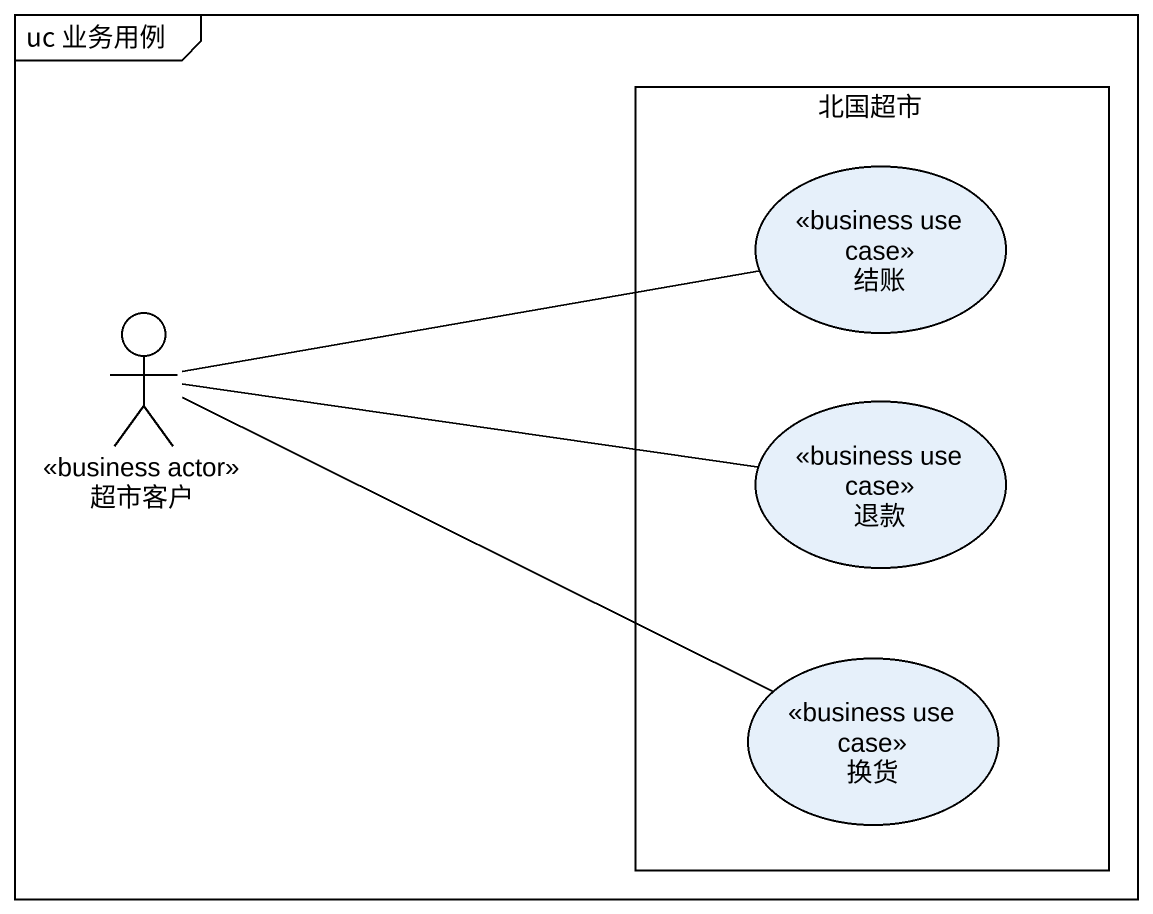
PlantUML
@startuml
mainframe uc 业务用例
rectangle 北国超市 {
  usecase 结账 <<business use case>>
  usecase 退款 <<business use case>>
  usecase 换货 <<business use case>>
}
actor 超市客户 <<business actor>>
超市客户 -right- 结账
超市客户 -right- 退款
超市客户 -right- 换货
@enduml
